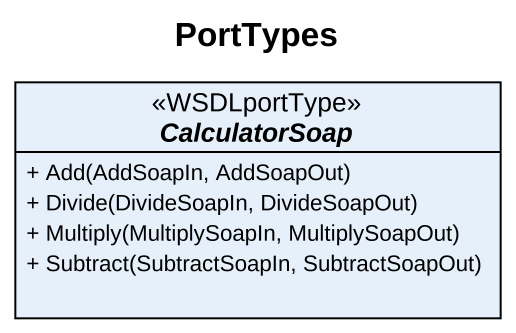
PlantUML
@startuml
title PortTypes
hide circle
hide empty members
skinparam classAttributeIconSize 0
interface CalculatorSoap <<WSDLportType>> {
  + Add(AddSoapIn, AddSoapOut)
  + Divide(DivideSoapIn, DivideSoapOut)
  + Multiply(MultiplySoapIn, MultiplySoapOut)
  + Subtract(SubtractSoapIn, SubtractSoapOut)
}
@enduml
